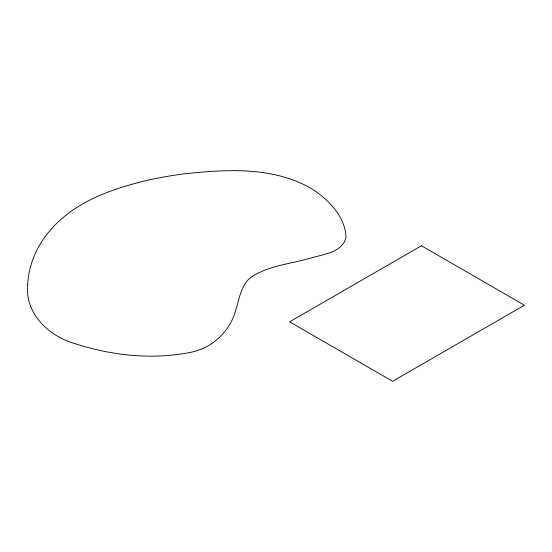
<?xml version="1.0" encoding="UTF-8"?>
<svg xmlns="http://www.w3.org/2000/svg" width="552" height="552" viewBox="0 0 552 552"><rect width="100%" height="100%" fill="white"/><g stroke="black" fill="none" stroke-linecap="round" stroke-linejoin="round"><path stroke-width="0.83" d="M27.607 285.136C25.033 313.17 48.272 335.526 73.409 343.151C110.89 355.522 151.89 360.09 190.792 352.314C212.582 348.043 230.46 330.958 235.883 309.486C239.609 298.266 240.955 284.791 251.132 277.166C268.334 265.795 289.676 263.98 309.141 258.564C321.968 254.306 342.261 253.23 346.042 237.381C345.297 216.481 328.468 199.555 311.845 188.846C273.475 166.38 226.624 169.285 184.064 173.852A247.572 142.933 0 0 0 149.971 179.779C132.68 183.657 115.589 188.625 99.284 195.629A161.764 93.391 0 0 0 75.7 208.228C55.234 221.414 38.136 240.948 31.147 264.574A251.374 145.128 0 0 0 27.979 280.133L27.607 285.136M421.404 245.75L289.634 321.83L392.624 381.294L524.4 305.215L421.404 245.75"/></g></svg>
